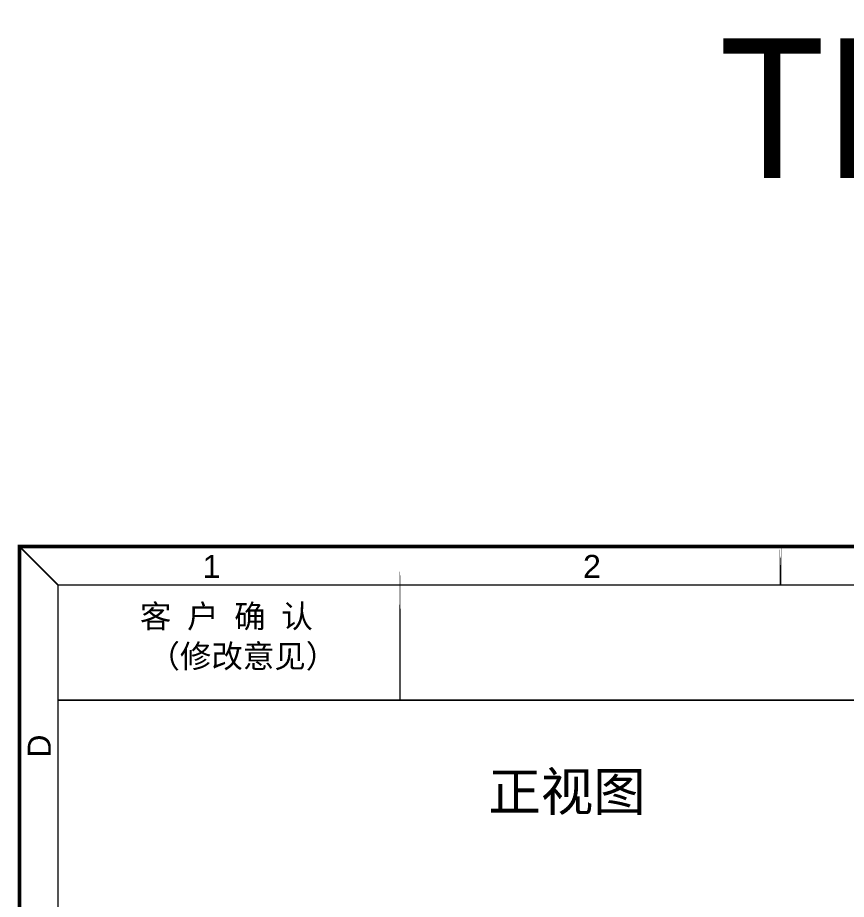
# Model space of a CAD drawing. Header units: millimetres. Extents: x 901 to 2027, y 451 to 1010.
# Drawn here: x 1438 to 1651.5, y 776.6 to 1003.8 of the extents above; entities that cross this region are included whole.
import ezdxf

# ---------------------------------------------------------------- set-up
doc = ezdxf.new("R2010")
doc.units = ezdxf.units.MM
doc.layers.add('鑫视界图框', color=3, linetype='Continuous')
doc.styles.add('Arial', font='arial.ttf', dxfattribs={"height": 3})
doc.styles.add('样式 4', font='')
doc.styles.add('黑体', font='simhei.ttf')
doc.styles.get('样式 4').set_extended_font_data('SimSun')

msp = doc.modelspace()

# ---------------------------------------------------------------- linework, layer by layer
at = {"layer": '鑫视界图框', "color": 3}
for points, const_width in [([(2026.5603, 451.6885), (1438.5003, 451.6885), (1438.5003, 867.4885), (2026.5603, 867.4885)], 0.99), ([(1536.5103, 867.4885), (1536.5103, 867.4885), (1536.512, 827.8885), (1536.512, 827.8885)], 0.396), ([(1634.5203, 867.4885), (1634.5203, 867.4885), (1634.5203, 857.6875), (1634.5203, 857.6875)], 0.396), ([(2016.6603, 461.5885), (1448.4003, 461.5885), (1448.4003, 857.5885), (2016.6603, 857.5885)], 0.396), ([(1448.4003, 857.5885), (2016.6603, 857.5885), (2016.6603, 827.8885), (1448.4003, 827.8885)], 0.396)]:
    msp.add_lwpolyline(points, close=True, dxfattribs=dict(at, const_width=const_width))
at = {"layer": '鑫视界图框', "color": 3, "const_width": 0.396}
msp.add_lwpolyline([(1448.4003, 857.5885), (1438.5003, 867.4885)], dxfattribs=at)

# ---------------------------------------------------------------- texts
at = {"color": 4, "insert": (1619.3594, 998.4539), "char_height": 36, "width": 829.190753, "attachment_point": 1, "style": '样式 4'}
msp.add_mtext('{\\fMicrosoft YaHei|b0|i0|c134|p34;TP+LCM图纸}', dxfattribs=at)
at = {"insert": (1559.2879, 809.317), "char_height": 9.9, "width": 51.512816, "attachment_point": 1, "style": 'Arial'}
msp.add_mtext('{\\fSimHei|b0|i0|c134|p49;\\C4;正视图}', dxfattribs=at)
at = {"layer": '鑫视界图框', "color": 3, "char_height": 5.94, "width": 2.498211, "attachment_point": 1, "style": '黑体'}
for s, insert in [('{\\fArial|b0|i0|c0|p34;1}', (1485.637, 865.3258)), ('{\\fArial|b0|i0|c0|p34;2}', (1583.647, 865.3258))]:
    msp.add_mtext(s, dxfattribs=dict(at, insert=insert))
at = {"layer": '鑫视界图框', "color": 3, "lineweight": 0, "char_height": 5.94, "width": 60.006037, "attachment_point": 1, "style": '黑体'}
for s, insert in [('{\\fSimHei|b0|i0|c134|p49;客 户 确 认}', (1469.5113, 852.4723)), ('（修改意见）', (1471.7171, 842.2068))]:
    msp.add_mtext(s, dxfattribs=dict(at, insert=insert))
at = {"layer": '鑫视界图框', "color": 3, "insert": (1440.5935, 813.054), "char_height": 5.94, "width": 25.227114, "attachment_point": 1, "rotation": 90, "style": '黑体'}
msp.add_mtext('{\\fArial|b0|i0|c0|p34;D}', dxfattribs=at)

doc.saveas('drawing.dxf')
